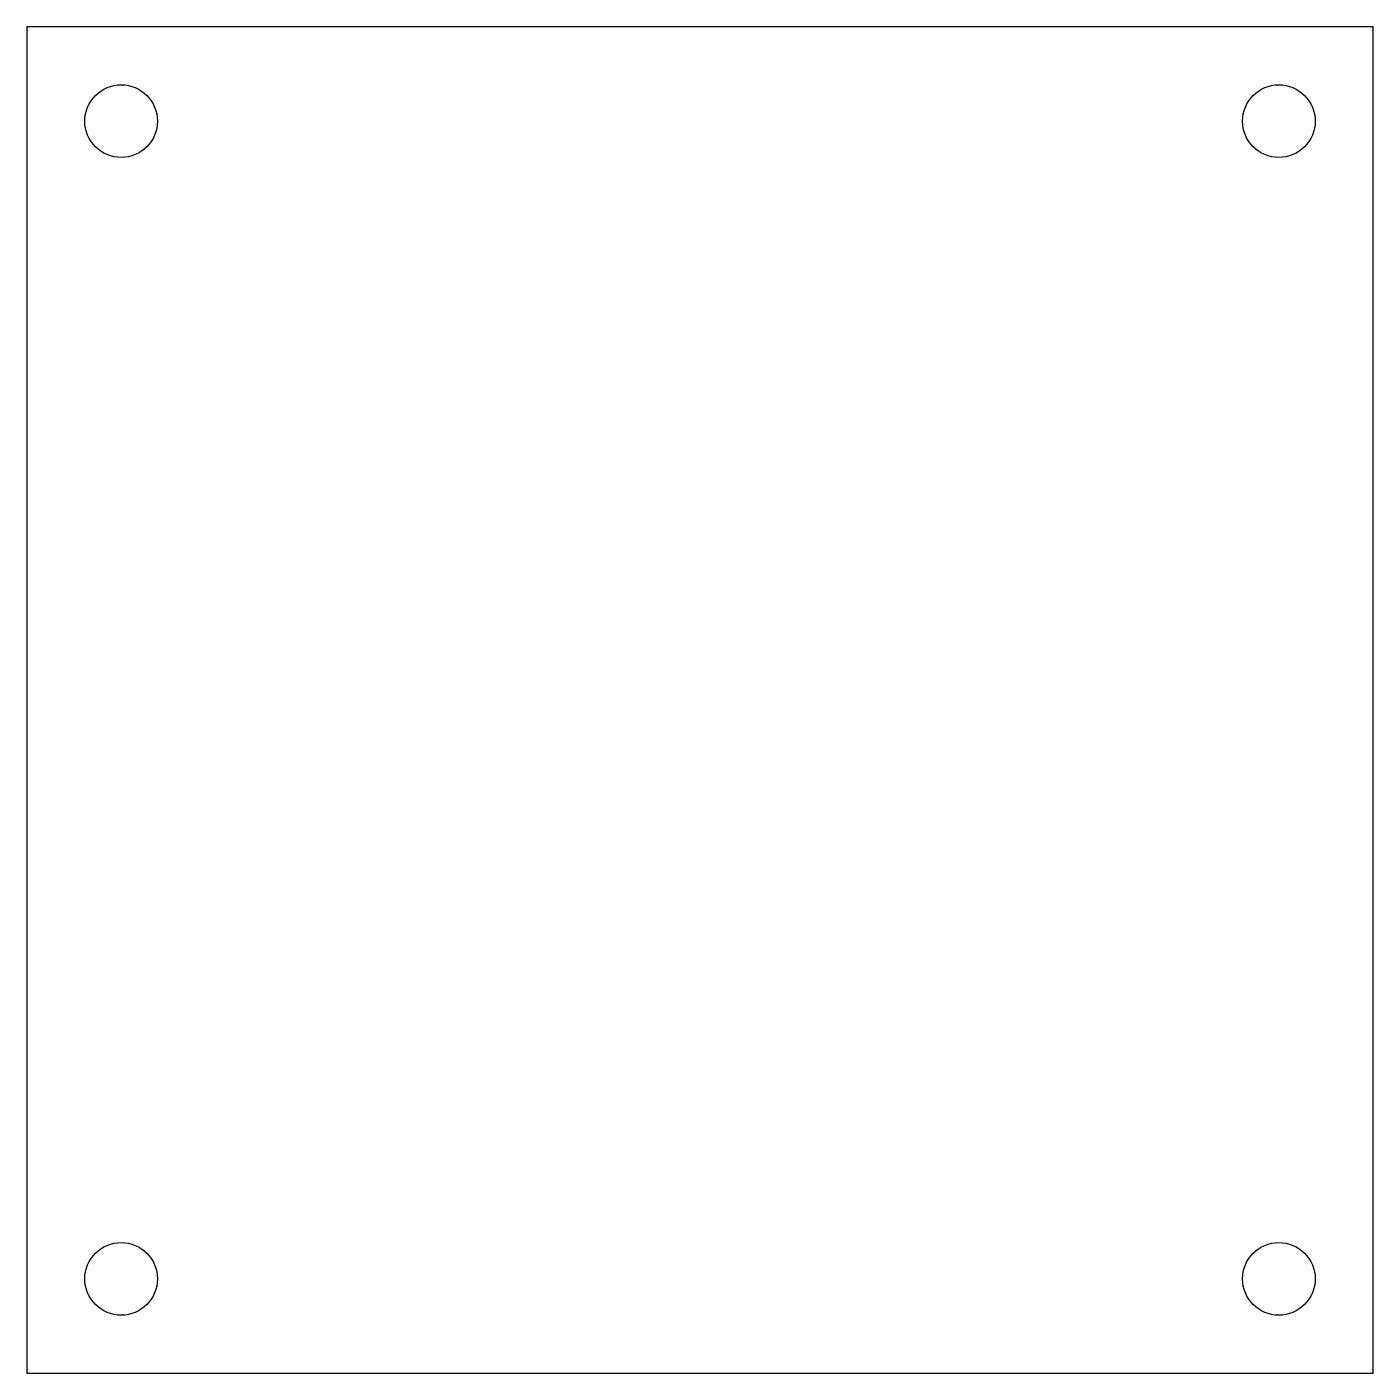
# Model space of a CAD drawing. Header units: metres. Extents: x 0 to 50, y 0 to 50.
import ezdxf

# ---------------------------------------------------------------- set-up
doc = ezdxf.new("R2010")
doc.units = ezdxf.units.M
doc.layers.add('孔', color=1, linetype='Continuous')
doc.layers.add('轮廓', color=7, linetype='Continuous')

msp = doc.modelspace()

# ---------------------------------------------------------------- linework, layer by layer
at = {"layer": '孔'}
for centre in [(3.5, 46.5), (46.5, 46.5), (3.5, 3.5), (46.5, 3.5)]:
    msp.add_circle(centre, 1.35, dxfattribs=at)
at = {"layer": '轮廓'}
msp.add_lwpolyline([(0, 0), (50, 0), (50, 50), (0, 50)], close=True, dxfattribs=at)

doc.saveas('drawing.dxf')
